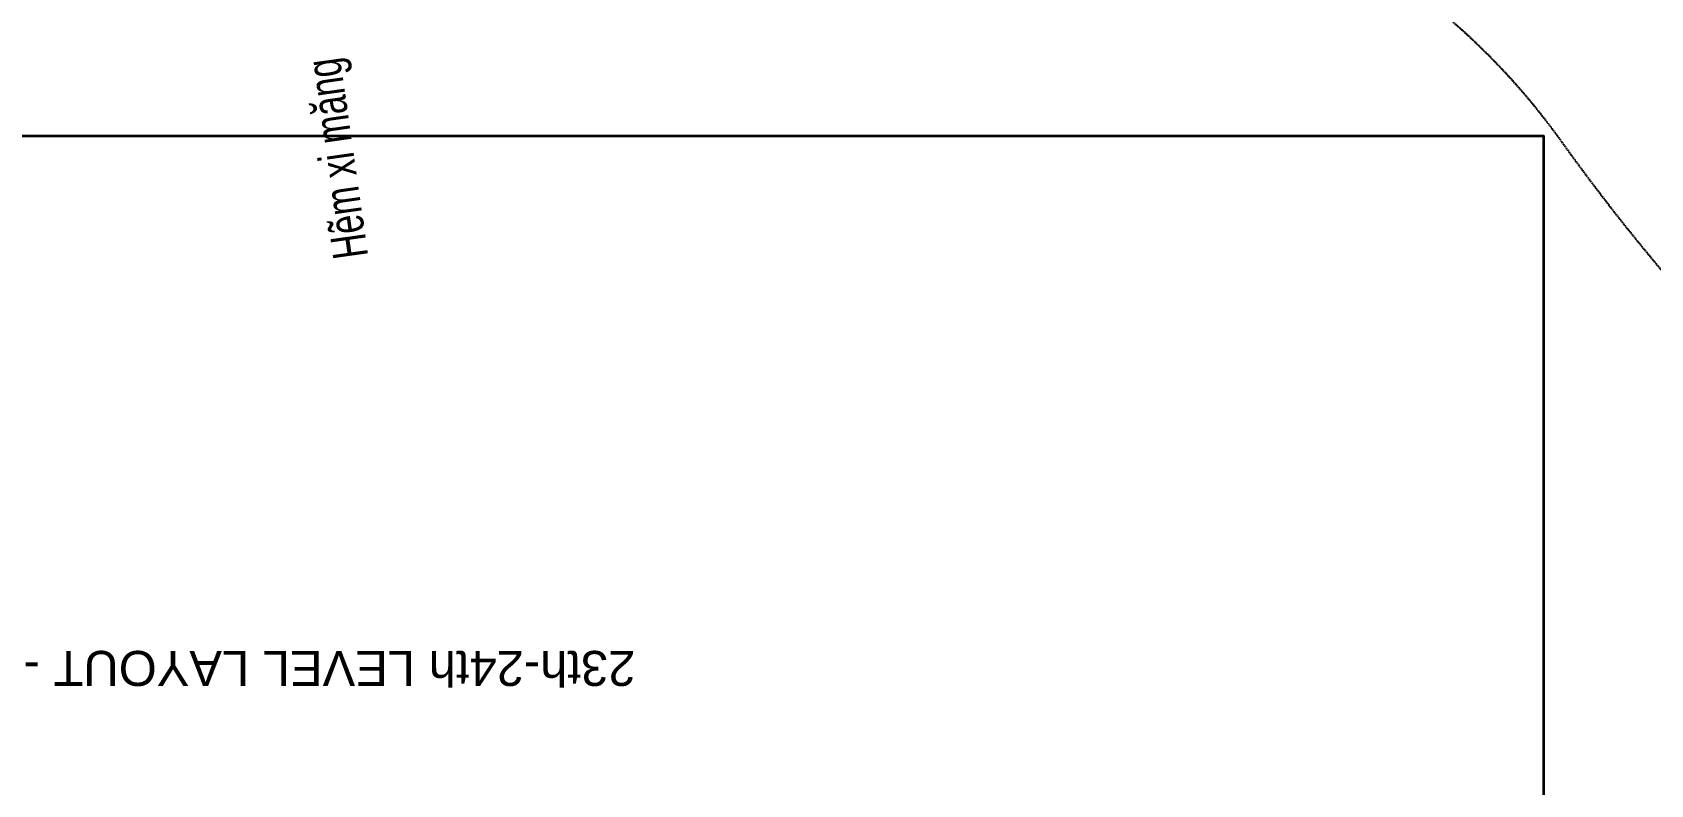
# Model space of a CAD drawing. Header units: millimetres. Extents: x -100356 to 314685, y 446 to 1273965.
# Drawn here: x 45288 to 91502, y 1144896 to 1166367 of the extents above; entities that cross this region are included whole.
import ezdxf
from ezdxf.enums import TextEntityAlignment as Align
from ezdxf.xclip import XClip

# ---------------------------------------------------------------- set-up
doc = ezdxf.new("R2010")
doc.units = ezdxf.units.MM
doc.header["$XCLIPFRAME"] = 2
doc.linetypes.add('20180221 BF$0$2-2', pattern=[10, 5, -5])
doc.linetypes.add('20180221 BF$0$HIDDEN', pattern=[0.375, 0.25, -0.125])
doc.layers.add('20180221 BF$0$28', color=7, linetype='Continuous')
doc.layers.add('20180221 BF$0$TREE', color=99, linetype='Continuous')
doc.layers.add('20180221 BF$0$QHH ÐỀ XUẤT ÐIỀU CHỈNH', color=5, linetype='20180221 BF$0$HIDDEN', lineweight=30)
doc.layers.add('TEXT', color=6, linetype='Continuous', lineweight=20)
doc.layers.add('@area depoint', color=8, linetype='Continuous', lineweight=35, plot=False)
doc.styles.add('20180221 BF$0$VL2 - tb$0$GHICHU-C', font='Font - TrueType - Arial.ttf', dxfattribs={"width": 0.7})
doc.styles.add('VnArial', font='Font - TrueType - Arial.ttf')

# ---------------------------------------------------------------- blocks, each defined once
blk = doc.blocks.new('20180221 BF$0$hientrang')
at = {"layer": '20180221 BF$0$QHH ÐỀ XUẤT ÐIỀU CHỈNH', "linetype": '20180221 BF$0$2-2'}
for centre, radius, start, end in [((-50424, 61731, 0), 19995, 309.2665, 13.3366), ((210, -199, 0), 60000, 129.27099, 179.61871)]:
    blk.add_arc(centre, radius, start, end, dxfattribs=at)
at = {"layer": '20180221 BF$0$28', "color": 7, "linetype": 'Continuous', "style": '20180221 BF$0$VL2 - tb$0$GHICHU-C', "width": 0.7}
blk.add_text('Hẽm xi măng', height=1000, rotation=11.7021, dxfattribs=at).set_placement((-40447, 81012, 0), align=Align.MIDDLE)

msp = doc.modelspace()

# ---------------------------------------------------------------- linework, layer by layer
at = {"layer": '@area depoint', "ltscale": 0.5, "elevation": 0}
msp.add_lwpolyline([(29051.7, 1079400.2), (88451.7, 1079400.2), (88451.7, 1163400.2), (29051.7, 1163400.2)], close=True, dxfattribs=at)

# ---------------------------------------------------------------- block references
at = {"layer": '20180221 BF$0$TREE'}
ref = msp.add_blockref('20180221 BF$0$hientrang', (137502.3, 1198021.5, 0), dxfattribs=dict(at, rotation=86.37342821610302))
XClip(ref).set_block_clipping_path([(-133148.1755428242, 112075.9558377523), (-124131.7889780848, -30182.5877385634), (-23551.8986045148, -23807.8059542924), (-32568.2851692542, 118450.7376220233)])

# ---------------------------------------------------------------- texts
at = {"layer": 'TEXT', "style": 'VnArial'}
msp.add_text('23th-24th LEVEL LAYOUT - MẶT BẰNG TẦNG 24', height=1000, rotation=180, dxfattribs=at).set_placement((62507.7, 1148712.4, 0))

doc.saveas('drawing.dxf')
